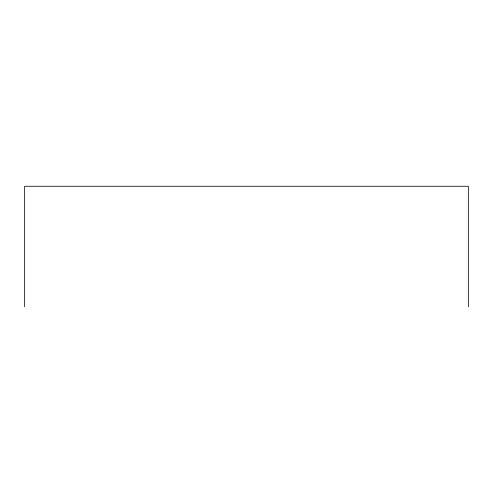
<?xml version="1.0" encoding="UTF-8"?>
<svg xmlns="http://www.w3.org/2000/svg" width="493" height="493" viewBox="0 0 493 493"><rect width="100%" height="100%" fill="white"/><g stroke="black" fill="none" stroke-linecap="round" stroke-linejoin="round"><path stroke-width="0.74" d="M468.35 306.732L468.35 186.268L24.65 186.268L24.65 306.732"/></g></svg>
